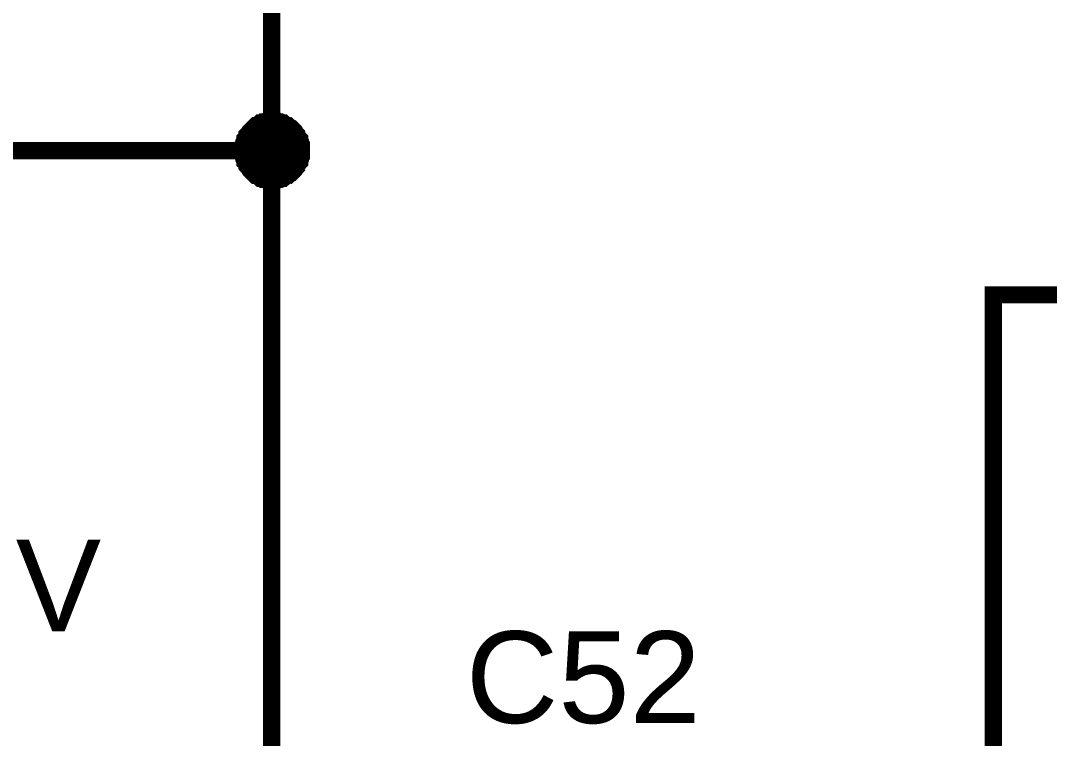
# Model space of a CAD drawing. Header units: millimetres. Extents: x -2024 to 917, y -725 to 13.
# Drawn here: x -1545.95 to -1528.13, y -386.86 to -374.42 of the extents above; entities that cross this region are included whole.
import ezdxf

# ---------------------------------------------------------------- set-up
doc = ezdxf.new("R2010")
doc.units = ezdxf.units.MM
doc.styles.get("Standard").update_dxf_attribs({"font": 'arial.ttf'})

msp = doc.modelspace()

# ---------------------------------------------------------------- linework, layer by layer
at = {"color": 7}
for points, const_width in [([(-1541.6, -376.671), (-1541.6, -374.171)], 0.3), ([(-1542.097, -376.671), (-1542.097, -376.638), (-1542.097, -376.621), (-1542.097, -376.588), (-1542.08, -376.572), (-1542.08, -376.539), (-1542.08, -376.522), (-1542.064, -376.489), (-1542.064, -376.472), (-1542.047, -376.456), (-1542.03, -376.423), (-1542.03, -376.406), (-1542.014, -376.39), (-1541.997, -376.373), (-1541.981, -376.34), (-1541.964, -376.323), (-1541.948, -376.307), (-1541.931, -376.29), (-1541.915, -376.274), (-1541.898, -376.257), (-1541.881, -376.24), (-1541.865, -376.24), (-1541.832, -376.224), (-1541.815, -376.207), (-1541.799, -376.191), (-1541.766, -376.191), (-1541.749, -376.174), (-1541.733, -376.174), (-1541.699, -376.174), (-1541.683, -376.158), (-1541.65, -376.158), (-1541.633, -376.158), (-1541.6, -376.158)], 0.3), ([(-1542.097, -376.671), (-1542.097, -376.638), (-1542.097, -376.621), (-1542.097, -376.588), (-1542.08, -376.572), (-1542.08, -376.539), (-1542.08, -376.522), (-1542.064, -376.489), (-1542.064, -376.472), (-1542.047, -376.456), (-1542.03, -376.423), (-1542.03, -376.406), (-1542.014, -376.39), (-1541.997, -376.373), (-1541.981, -376.34), (-1541.964, -376.323), (-1541.948, -376.307), (-1541.931, -376.29), (-1541.915, -376.274), (-1541.898, -376.257), (-1541.881, -376.24), (-1541.865, -376.24), (-1541.832, -376.224), (-1541.815, -376.207), (-1541.799, -376.191), (-1541.766, -376.191), (-1541.749, -376.174), (-1541.733, -376.174), (-1541.699, -376.174), (-1541.683, -376.158), (-1541.65, -376.158), (-1541.633, -376.158), (-1541.6, -376.158)], 0.3), ([(-1542.097, -376.671), (-1542.097, -376.638), (-1542.097, -376.621), (-1542.097, -376.588), (-1542.08, -376.572), (-1542.08, -376.539), (-1542.08, -376.522), (-1542.064, -376.489), (-1542.064, -376.472), (-1542.047, -376.456), (-1542.03, -376.423), (-1542.03, -376.406), (-1542.014, -376.39), (-1541.997, -376.373), (-1541.981, -376.34), (-1541.964, -376.323), (-1541.948, -376.307), (-1541.931, -376.29), (-1541.915, -376.274), (-1541.898, -376.257), (-1541.881, -376.24), (-1541.865, -376.24), (-1541.832, -376.224), (-1541.815, -376.207), (-1541.799, -376.191), (-1541.766, -376.191), (-1541.749, -376.174), (-1541.733, -376.174), (-1541.699, -376.174), (-1541.683, -376.158), (-1541.65, -376.158), (-1541.633, -376.158), (-1541.6, -376.158)], 0.3), ([(-1542.097, -376.671), (-1542.097, -376.638), (-1542.097, -376.621), (-1542.097, -376.588), (-1542.08, -376.572), (-1542.08, -376.539), (-1542.08, -376.522), (-1542.064, -376.489), (-1542.064, -376.472), (-1542.047, -376.456), (-1542.03, -376.423), (-1542.03, -376.406), (-1542.014, -376.39), (-1541.997, -376.373), (-1541.981, -376.34), (-1541.964, -376.323), (-1541.948, -376.307), (-1541.931, -376.29), (-1541.915, -376.274), (-1541.898, -376.257), (-1541.881, -376.24), (-1541.865, -376.24), (-1541.832, -376.224), (-1541.815, -376.207), (-1541.799, -376.191), (-1541.766, -376.191), (-1541.749, -376.174), (-1541.733, -376.174), (-1541.699, -376.174), (-1541.683, -376.158), (-1541.65, -376.158), (-1541.633, -376.158), (-1541.6, -376.158)], 0.3), ([(-1541.6, -376.158), (-1541.6, -376.158)], 0.3), ([(-1541.6, -376.158), (-1541.567, -376.158), (-1541.55, -376.158), (-1541.517, -376.158), (-1541.501, -376.174), (-1541.468, -376.174), (-1541.451, -376.174), (-1541.418, -376.191), (-1541.402, -376.191), (-1541.385, -376.207), (-1541.352, -376.224), (-1541.335, -376.24), (-1541.319, -376.24), (-1541.302, -376.257), (-1541.269, -376.274), (-1541.253, -376.29), (-1541.236, -376.307), (-1541.219, -376.323), (-1541.203, -376.34), (-1541.186, -376.373), (-1541.17, -376.39), (-1541.17, -376.406), (-1541.153, -376.423), (-1541.137, -376.456), (-1541.12, -376.472), (-1541.12, -376.489), (-1541.104, -376.522), (-1541.104, -376.539), (-1541.104, -376.572), (-1541.087, -376.588), (-1541.087, -376.621), (-1541.087, -376.638), (-1541.087, -376.671)], 0.3), ([(-1541.6, -376.158), (-1541.6, -376.158)], 0.3), ([(-1541.6, -376.158), (-1541.567, -376.158), (-1541.55, -376.158), (-1541.517, -376.158), (-1541.501, -376.174), (-1541.468, -376.174), (-1541.451, -376.174), (-1541.418, -376.191), (-1541.402, -376.191), (-1541.385, -376.207), (-1541.352, -376.224), (-1541.335, -376.24), (-1541.319, -376.24), (-1541.302, -376.257), (-1541.269, -376.274), (-1541.253, -376.29), (-1541.236, -376.307), (-1541.219, -376.323), (-1541.203, -376.34), (-1541.186, -376.373), (-1541.17, -376.39), (-1541.17, -376.406), (-1541.153, -376.423), (-1541.137, -376.456), (-1541.12, -376.472), (-1541.12, -376.489), (-1541.104, -376.522), (-1541.104, -376.539), (-1541.104, -376.572), (-1541.087, -376.588), (-1541.087, -376.621), (-1541.087, -376.638), (-1541.087, -376.671)], 0.3), ([(-1541.6, -376.158), (-1541.6, -376.158)], 0.3), ([(-1541.6, -376.158), (-1541.567, -376.158), (-1541.55, -376.158), (-1541.517, -376.158), (-1541.501, -376.174), (-1541.468, -376.174), (-1541.451, -376.174), (-1541.418, -376.191), (-1541.402, -376.191), (-1541.385, -376.207), (-1541.352, -376.224), (-1541.335, -376.24), (-1541.319, -376.24), (-1541.302, -376.257), (-1541.269, -376.274), (-1541.253, -376.29), (-1541.236, -376.307), (-1541.219, -376.323), (-1541.203, -376.34), (-1541.186, -376.373), (-1541.17, -376.39), (-1541.17, -376.406), (-1541.153, -376.423), (-1541.137, -376.456), (-1541.12, -376.472), (-1541.12, -376.489), (-1541.104, -376.522), (-1541.104, -376.539), (-1541.104, -376.572), (-1541.087, -376.588), (-1541.087, -376.621), (-1541.087, -376.638), (-1541.087, -376.671)], 0.3), ([(-1541.6, -376.158), (-1541.6, -376.158)], 0.3), ([(-1541.6, -376.158), (-1541.567, -376.158), (-1541.55, -376.158), (-1541.517, -376.158), (-1541.501, -376.174), (-1541.468, -376.174), (-1541.451, -376.174), (-1541.418, -376.191), (-1541.402, -376.191), (-1541.385, -376.207), (-1541.352, -376.224), (-1541.335, -376.24), (-1541.319, -376.24), (-1541.302, -376.257), (-1541.269, -376.274), (-1541.253, -376.29), (-1541.236, -376.307), (-1541.219, -376.323), (-1541.203, -376.34), (-1541.186, -376.373), (-1541.17, -376.39), (-1541.17, -376.406), (-1541.153, -376.423), (-1541.137, -376.456), (-1541.12, -376.472), (-1541.12, -376.489), (-1541.104, -376.522), (-1541.104, -376.539), (-1541.104, -376.572), (-1541.087, -376.588), (-1541.087, -376.621), (-1541.087, -376.638), (-1541.087, -376.671)], 0.3), ([(-1542.097, -376.671), (-1542.097, -376.638), (-1542.097, -376.621), (-1542.097, -376.588), (-1542.08, -376.572), (-1542.08, -376.539), (-1542.08, -376.522), (-1542.064, -376.489), (-1542.064, -376.472), (-1542.047, -376.456), (-1542.03, -376.423), (-1542.03, -376.406), (-1542.014, -376.39), (-1541.997, -376.373), (-1541.981, -376.34), (-1541.964, -376.323), (-1541.948, -376.307), (-1541.931, -376.29), (-1541.915, -376.274), (-1541.898, -376.257), (-1541.881, -376.24), (-1541.865, -376.24), (-1541.832, -376.224), (-1541.815, -376.207), (-1541.799, -376.191), (-1541.766, -376.191), (-1541.749, -376.174), (-1541.733, -376.174), (-1541.699, -376.174), (-1541.683, -376.158), (-1541.65, -376.158), (-1541.633, -376.158), (-1541.6, -376.158)], 0.0991), ([(-1542.097, -376.671), (-1542.097, -376.638), (-1542.097, -376.621), (-1542.097, -376.588), (-1542.08, -376.572), (-1542.08, -376.539), (-1542.08, -376.522), (-1542.064, -376.489), (-1542.064, -376.472), (-1542.047, -376.456), (-1542.03, -376.423), (-1542.03, -376.406), (-1542.014, -376.39), (-1541.997, -376.373), (-1541.981, -376.34), (-1541.964, -376.323), (-1541.948, -376.307), (-1541.931, -376.29), (-1541.915, -376.274), (-1541.898, -376.257), (-1541.881, -376.24), (-1541.865, -376.24), (-1541.832, -376.224), (-1541.815, -376.207), (-1541.799, -376.191), (-1541.766, -376.191), (-1541.749, -376.174), (-1541.733, -376.174), (-1541.699, -376.174), (-1541.683, -376.158), (-1541.65, -376.158), (-1541.633, -376.158), (-1541.6, -376.158)], 0.0991), ([(-1542.097, -376.671), (-1542.097, -376.638), (-1542.097, -376.621), (-1542.097, -376.588), (-1542.08, -376.572), (-1542.08, -376.539), (-1542.08, -376.522), (-1542.064, -376.489), (-1542.064, -376.472), (-1542.047, -376.456), (-1542.03, -376.423), (-1542.03, -376.406), (-1542.014, -376.39), (-1541.997, -376.373), (-1541.981, -376.34), (-1541.964, -376.323), (-1541.948, -376.307), (-1541.931, -376.29), (-1541.915, -376.274), (-1541.898, -376.257), (-1541.881, -376.24), (-1541.865, -376.24), (-1541.832, -376.224), (-1541.815, -376.207), (-1541.799, -376.191), (-1541.766, -376.191), (-1541.749, -376.174), (-1541.733, -376.174), (-1541.699, -376.174), (-1541.683, -376.158), (-1541.65, -376.158), (-1541.633, -376.158), (-1541.6, -376.158)], 0.0991), ([(-1542.097, -376.671), (-1542.097, -376.638), (-1542.097, -376.621), (-1542.097, -376.588), (-1542.08, -376.572), (-1542.08, -376.539), (-1542.08, -376.522), (-1542.064, -376.489), (-1542.064, -376.472), (-1542.047, -376.456), (-1542.03, -376.423), (-1542.03, -376.406), (-1542.014, -376.39), (-1541.997, -376.373), (-1541.981, -376.34), (-1541.964, -376.323), (-1541.948, -376.307), (-1541.931, -376.29), (-1541.915, -376.274), (-1541.898, -376.257), (-1541.881, -376.24), (-1541.865, -376.24), (-1541.832, -376.224), (-1541.815, -376.207), (-1541.799, -376.191), (-1541.766, -376.191), (-1541.749, -376.174), (-1541.733, -376.174), (-1541.699, -376.174), (-1541.683, -376.158), (-1541.65, -376.158), (-1541.633, -376.158), (-1541.6, -376.158)], 0.0991), ([(-1541.6, -376.158), (-1541.6, -376.158)], 0.0991), ([(-1541.6, -376.158), (-1541.567, -376.158), (-1541.55, -376.158), (-1541.517, -376.158), (-1541.501, -376.174), (-1541.468, -376.174), (-1541.451, -376.174), (-1541.418, -376.191), (-1541.402, -376.191), (-1541.385, -376.207), (-1541.352, -376.224), (-1541.335, -376.24), (-1541.319, -376.24), (-1541.302, -376.257), (-1541.269, -376.274), (-1541.253, -376.29), (-1541.236, -376.307), (-1541.219, -376.323), (-1541.203, -376.34), (-1541.186, -376.373), (-1541.17, -376.39), (-1541.17, -376.406), (-1541.153, -376.423), (-1541.137, -376.456), (-1541.12, -376.472), (-1541.12, -376.489), (-1541.104, -376.522), (-1541.104, -376.539), (-1541.104, -376.572), (-1541.087, -376.588), (-1541.087, -376.621), (-1541.087, -376.638), (-1541.087, -376.671)], 0.0991), ([(-1541.6, -376.158), (-1541.6, -376.158)], 0.0991), ([(-1541.6, -376.158), (-1541.567, -376.158), (-1541.55, -376.158), (-1541.517, -376.158), (-1541.501, -376.174), (-1541.468, -376.174), (-1541.451, -376.174), (-1541.418, -376.191), (-1541.402, -376.191), (-1541.385, -376.207), (-1541.352, -376.224), (-1541.335, -376.24), (-1541.319, -376.24), (-1541.302, -376.257), (-1541.269, -376.274), (-1541.253, -376.29), (-1541.236, -376.307), (-1541.219, -376.323), (-1541.203, -376.34), (-1541.186, -376.373), (-1541.17, -376.39), (-1541.17, -376.406), (-1541.153, -376.423), (-1541.137, -376.456), (-1541.12, -376.472), (-1541.12, -376.489), (-1541.104, -376.522), (-1541.104, -376.539), (-1541.104, -376.572), (-1541.087, -376.588), (-1541.087, -376.621), (-1541.087, -376.638), (-1541.087, -376.671)], 0.0991), ([(-1541.6, -376.158), (-1541.6, -376.158)], 0.0991), ([(-1541.6, -376.158), (-1541.567, -376.158), (-1541.55, -376.158), (-1541.517, -376.158), (-1541.501, -376.174), (-1541.468, -376.174), (-1541.451, -376.174), (-1541.418, -376.191), (-1541.402, -376.191), (-1541.385, -376.207), (-1541.352, -376.224), (-1541.335, -376.24), (-1541.319, -376.24), (-1541.302, -376.257), (-1541.269, -376.274), (-1541.253, -376.29), (-1541.236, -376.307), (-1541.219, -376.323), (-1541.203, -376.34), (-1541.186, -376.373), (-1541.17, -376.39), (-1541.17, -376.406), (-1541.153, -376.423), (-1541.137, -376.456), (-1541.12, -376.472), (-1541.12, -376.489), (-1541.104, -376.522), (-1541.104, -376.539), (-1541.104, -376.572), (-1541.087, -376.588), (-1541.087, -376.621), (-1541.087, -376.638), (-1541.087, -376.671)], 0.0991), ([(-1541.6, -376.158), (-1541.6, -376.158)], 0.0991), ([(-1541.6, -376.158), (-1541.567, -376.158), (-1541.55, -376.158), (-1541.517, -376.158), (-1541.501, -376.174), (-1541.468, -376.174), (-1541.451, -376.174), (-1541.418, -376.191), (-1541.402, -376.191), (-1541.385, -376.207), (-1541.352, -376.224), (-1541.335, -376.24), (-1541.319, -376.24), (-1541.302, -376.257), (-1541.269, -376.274), (-1541.253, -376.29), (-1541.236, -376.307), (-1541.219, -376.323), (-1541.203, -376.34), (-1541.186, -376.373), (-1541.17, -376.39), (-1541.17, -376.406), (-1541.153, -376.423), (-1541.137, -376.456), (-1541.12, -376.472), (-1541.12, -376.489), (-1541.104, -376.522), (-1541.104, -376.539), (-1541.104, -376.572), (-1541.087, -376.588), (-1541.087, -376.621), (-1541.087, -376.638), (-1541.087, -376.671)], 0.0991), ([(-1559.078, -391.673), (-1541.6, -391.673), (-1541.6, -376.671), (-1546.599, -376.671)], 0.3), ([(-1541.6, -377.184), (-1541.633, -377.184), (-1541.65, -377.184), (-1541.683, -377.184), (-1541.699, -377.168), (-1541.733, -377.168), (-1541.749, -377.168), (-1541.766, -377.151), (-1541.799, -377.151), (-1541.815, -377.135), (-1541.832, -377.118), (-1541.865, -377.102), (-1541.881, -377.102), (-1541.898, -377.085), (-1541.915, -377.068), (-1541.931, -377.052), (-1541.948, -377.035), (-1541.964, -377.019), (-1541.981, -377.002), (-1541.997, -376.969), (-1542.014, -376.953), (-1542.03, -376.936), (-1542.03, -376.919), (-1542.047, -376.886), (-1542.064, -376.87), (-1542.064, -376.853), (-1542.08, -376.82), (-1542.08, -376.803), (-1542.08, -376.77), (-1542.097, -376.754), (-1542.097, -376.721), (-1542.097, -376.704), (-1542.097, -376.671)], 0.3), ([(-1542.097, -376.671), (-1542.097, -376.671)], 0.3), ([(-1541.6, -377.184), (-1541.633, -377.184), (-1541.65, -377.184), (-1541.683, -377.184), (-1541.699, -377.168), (-1541.733, -377.168), (-1541.749, -377.168), (-1541.766, -377.151), (-1541.799, -377.151), (-1541.815, -377.135), (-1541.832, -377.118), (-1541.865, -377.102), (-1541.881, -377.102), (-1541.898, -377.085), (-1541.915, -377.068), (-1541.931, -377.052), (-1541.948, -377.035), (-1541.964, -377.019), (-1541.981, -377.002), (-1541.997, -376.969), (-1542.014, -376.953), (-1542.03, -376.936), (-1542.03, -376.919), (-1542.047, -376.886), (-1542.064, -376.87), (-1542.064, -376.853), (-1542.08, -376.82), (-1542.08, -376.803), (-1542.08, -376.77), (-1542.097, -376.754), (-1542.097, -376.721), (-1542.097, -376.704), (-1542.097, -376.671)], 0.3), ([(-1542.097, -376.671), (-1542.097, -376.671)], 0.3), ([(-1541.6, -377.184), (-1541.633, -377.184), (-1541.65, -377.184), (-1541.683, -377.184), (-1541.699, -377.168), (-1541.733, -377.168), (-1541.749, -377.168), (-1541.766, -377.151), (-1541.799, -377.151), (-1541.815, -377.135), (-1541.832, -377.118), (-1541.865, -377.102), (-1541.881, -377.102), (-1541.898, -377.085), (-1541.915, -377.068), (-1541.931, -377.052), (-1541.948, -377.035), (-1541.964, -377.019), (-1541.981, -377.002), (-1541.997, -376.969), (-1542.014, -376.953), (-1542.03, -376.936), (-1542.03, -376.919), (-1542.047, -376.886), (-1542.064, -376.87), (-1542.064, -376.853), (-1542.08, -376.82), (-1542.08, -376.803), (-1542.08, -376.77), (-1542.097, -376.754), (-1542.097, -376.721), (-1542.097, -376.704), (-1542.097, -376.671)], 0.3), ([(-1542.097, -376.671), (-1542.097, -376.671)], 0.3), ([(-1541.6, -377.184), (-1541.633, -377.184), (-1541.65, -377.184), (-1541.683, -377.184), (-1541.699, -377.168), (-1541.733, -377.168), (-1541.749, -377.168), (-1541.766, -377.151), (-1541.799, -377.151), (-1541.815, -377.135), (-1541.832, -377.118), (-1541.865, -377.102), (-1541.881, -377.102), (-1541.898, -377.085), (-1541.915, -377.068), (-1541.931, -377.052), (-1541.948, -377.035), (-1541.964, -377.019), (-1541.981, -377.002), (-1541.997, -376.969), (-1542.014, -376.953), (-1542.03, -376.936), (-1542.03, -376.919), (-1542.047, -376.886), (-1542.064, -376.87), (-1542.064, -376.853), (-1542.08, -376.82), (-1542.08, -376.803), (-1542.08, -376.77), (-1542.097, -376.754), (-1542.097, -376.721), (-1542.097, -376.704), (-1542.097, -376.671)], 0.3), ([(-1542.097, -376.671), (-1542.097, -376.671)], 0.3), ([(-1541.087, -376.671), (-1541.087, -376.704), (-1541.087, -376.721), (-1541.087, -376.754), (-1541.104, -376.77), (-1541.104, -376.803), (-1541.104, -376.82), (-1541.12, -376.853), (-1541.12, -376.87), (-1541.137, -376.886), (-1541.153, -376.919), (-1541.17, -376.936), (-1541.17, -376.953), (-1541.186, -376.969), (-1541.203, -377.002), (-1541.219, -377.019), (-1541.236, -377.035), (-1541.253, -377.052), (-1541.269, -377.068), (-1541.302, -377.085), (-1541.319, -377.102), (-1541.335, -377.102), (-1541.352, -377.118), (-1541.385, -377.135), (-1541.402, -377.151), (-1541.418, -377.151), (-1541.451, -377.168), (-1541.468, -377.168), (-1541.501, -377.168), (-1541.517, -377.184), (-1541.55, -377.184), (-1541.567, -377.184), (-1541.6, -377.184)], 0.3), ([(-1541.087, -376.671), (-1541.087, -376.704), (-1541.087, -376.721), (-1541.087, -376.754), (-1541.104, -376.77), (-1541.104, -376.803), (-1541.104, -376.82), (-1541.12, -376.853), (-1541.12, -376.87), (-1541.137, -376.886), (-1541.153, -376.919), (-1541.17, -376.936), (-1541.17, -376.953), (-1541.186, -376.969), (-1541.203, -377.002), (-1541.219, -377.019), (-1541.236, -377.035), (-1541.253, -377.052), (-1541.269, -377.068), (-1541.302, -377.085), (-1541.319, -377.102), (-1541.335, -377.102), (-1541.352, -377.118), (-1541.385, -377.135), (-1541.402, -377.151), (-1541.418, -377.151), (-1541.451, -377.168), (-1541.468, -377.168), (-1541.501, -377.168), (-1541.517, -377.184), (-1541.55, -377.184), (-1541.567, -377.184), (-1541.6, -377.184)], 0.3), ([(-1541.087, -376.671), (-1541.087, -376.704), (-1541.087, -376.721), (-1541.087, -376.754), (-1541.104, -376.77), (-1541.104, -376.803), (-1541.104, -376.82), (-1541.12, -376.853), (-1541.12, -376.87), (-1541.137, -376.886), (-1541.153, -376.919), (-1541.17, -376.936), (-1541.17, -376.953), (-1541.186, -376.969), (-1541.203, -377.002), (-1541.219, -377.019), (-1541.236, -377.035), (-1541.253, -377.052), (-1541.269, -377.068), (-1541.302, -377.085), (-1541.319, -377.102), (-1541.335, -377.102), (-1541.352, -377.118), (-1541.385, -377.135), (-1541.402, -377.151), (-1541.418, -377.151), (-1541.451, -377.168), (-1541.468, -377.168), (-1541.501, -377.168), (-1541.517, -377.184), (-1541.55, -377.184), (-1541.567, -377.184), (-1541.6, -377.184)], 0.3), ([(-1541.087, -376.671), (-1541.087, -376.704), (-1541.087, -376.721), (-1541.087, -376.754), (-1541.104, -376.77), (-1541.104, -376.803), (-1541.104, -376.82), (-1541.12, -376.853), (-1541.12, -376.87), (-1541.137, -376.886), (-1541.153, -376.919), (-1541.17, -376.936), (-1541.17, -376.953), (-1541.186, -376.969), (-1541.203, -377.002), (-1541.219, -377.019), (-1541.236, -377.035), (-1541.253, -377.052), (-1541.269, -377.068), (-1541.302, -377.085), (-1541.319, -377.102), (-1541.335, -377.102), (-1541.352, -377.118), (-1541.385, -377.135), (-1541.402, -377.151), (-1541.418, -377.151), (-1541.451, -377.168), (-1541.468, -377.168), (-1541.501, -377.168), (-1541.517, -377.184), (-1541.55, -377.184), (-1541.567, -377.184), (-1541.6, -377.184)], 0.3), ([(-1541.087, -376.671), (-1541.087, -376.671), (-1541.087, -376.671), (-1541.087, -376.671), (-1541.087, -376.671), (-1541.087, -376.671), (-1541.087, -376.671), (-1541.087, -376.671), (-1541.087, -376.671), (-1541.087, -376.671), (-1541.087, -376.671), (-1541.087, -376.671), (-1541.087, -376.671), (-1541.087, -376.671), (-1541.087, -376.671), (-1541.087, -376.671), (-1541.087, -376.671), (-1541.087, -376.671), (-1541.087, -376.671), (-1541.087, -376.671), (-1541.087, -376.671), (-1541.087, -376.671), (-1541.087, -376.671), (-1541.087, -376.671), (-1541.087, -376.671), (-1541.087, -376.671), (-1541.087, -376.671), (-1541.087, -376.671), (-1541.087, -376.671), (-1541.087, -376.671), (-1541.087, -376.671), (-1541.087, -376.671), (-1541.087, -376.671)], 0.3), ([(-1541.087, -376.671), (-1541.087, -376.671)], 0.3), ([(-1541.087, -376.671), (-1541.087, -376.671), (-1541.087, -376.671), (-1541.087, -376.671), (-1541.087, -376.671), (-1541.087, -376.671), (-1541.087, -376.671), (-1541.087, -376.671), (-1541.087, -376.671), (-1541.087, -376.671), (-1541.087, -376.671), (-1541.087, -376.671), (-1541.087, -376.671), (-1541.087, -376.671), (-1541.087, -376.671), (-1541.087, -376.671), (-1541.087, -376.671), (-1541.087, -376.671), (-1541.087, -376.671), (-1541.087, -376.671), (-1541.087, -376.671), (-1541.087, -376.671), (-1541.087, -376.671), (-1541.087, -376.671), (-1541.087, -376.671), (-1541.087, -376.671), (-1541.087, -376.671), (-1541.087, -376.671), (-1541.087, -376.671), (-1541.087, -376.671), (-1541.087, -376.671), (-1541.087, -376.671), (-1541.087, -376.671)], 0.3), ([(-1541.087, -376.671), (-1541.087, -376.671)], 0.3), ([(-1541.087, -376.671), (-1541.087, -376.671), (-1541.087, -376.671), (-1541.087, -376.671), (-1541.087, -376.671), (-1541.087, -376.671), (-1541.087, -376.671), (-1541.087, -376.671), (-1541.087, -376.671), (-1541.087, -376.671), (-1541.087, -376.671), (-1541.087, -376.671), (-1541.087, -376.671), (-1541.087, -376.671), (-1541.087, -376.671), (-1541.087, -376.671), (-1541.087, -376.671), (-1541.087, -376.671), (-1541.087, -376.671), (-1541.087, -376.671), (-1541.087, -376.671), (-1541.087, -376.671), (-1541.087, -376.671), (-1541.087, -376.671), (-1541.087, -376.671), (-1541.087, -376.671), (-1541.087, -376.671), (-1541.087, -376.671), (-1541.087, -376.671), (-1541.087, -376.671), (-1541.087, -376.671), (-1541.087, -376.671), (-1541.087, -376.671)], 0.3), ([(-1541.087, -376.671), (-1541.087, -376.671)], 0.3), ([(-1541.087, -376.671), (-1541.087, -376.671), (-1541.087, -376.671), (-1541.087, -376.671), (-1541.087, -376.671), (-1541.087, -376.671), (-1541.087, -376.671), (-1541.087, -376.671), (-1541.087, -376.671), (-1541.087, -376.671), (-1541.087, -376.671), (-1541.087, -376.671), (-1541.087, -376.671), (-1541.087, -376.671), (-1541.087, -376.671), (-1541.087, -376.671), (-1541.087, -376.671), (-1541.087, -376.671), (-1541.087, -376.671), (-1541.087, -376.671), (-1541.087, -376.671), (-1541.087, -376.671), (-1541.087, -376.671), (-1541.087, -376.671), (-1541.087, -376.671), (-1541.087, -376.671), (-1541.087, -376.671), (-1541.087, -376.671), (-1541.087, -376.671), (-1541.087, -376.671), (-1541.087, -376.671), (-1541.087, -376.671), (-1541.087, -376.671)], 0.3), ([(-1541.087, -376.671), (-1541.087, -376.671)], 0.3), ([(-1541.6, -377.184), (-1541.633, -377.184), (-1541.65, -377.184), (-1541.683, -377.184), (-1541.699, -377.168), (-1541.733, -377.168), (-1541.749, -377.168), (-1541.766, -377.151), (-1541.799, -377.151), (-1541.815, -377.135), (-1541.832, -377.118), (-1541.865, -377.102), (-1541.881, -377.102), (-1541.898, -377.085), (-1541.915, -377.068), (-1541.931, -377.052), (-1541.948, -377.035), (-1541.964, -377.019), (-1541.981, -377.002), (-1541.997, -376.969), (-1542.014, -376.953), (-1542.03, -376.936), (-1542.03, -376.919), (-1542.047, -376.886), (-1542.064, -376.87), (-1542.064, -376.853), (-1542.08, -376.82), (-1542.08, -376.803), (-1542.08, -376.77), (-1542.097, -376.754), (-1542.097, -376.721), (-1542.097, -376.704), (-1542.097, -376.671)], 0.0991), ([(-1542.097, -376.671), (-1542.097, -376.671)], 0.0991), ([(-1541.6, -377.184), (-1541.633, -377.184), (-1541.65, -377.184), (-1541.683, -377.184), (-1541.699, -377.168), (-1541.733, -377.168), (-1541.749, -377.168), (-1541.766, -377.151), (-1541.799, -377.151), (-1541.815, -377.135), (-1541.832, -377.118), (-1541.865, -377.102), (-1541.881, -377.102), (-1541.898, -377.085), (-1541.915, -377.068), (-1541.931, -377.052), (-1541.948, -377.035), (-1541.964, -377.019), (-1541.981, -377.002), (-1541.997, -376.969), (-1542.014, -376.953), (-1542.03, -376.936), (-1542.03, -376.919), (-1542.047, -376.886), (-1542.064, -376.87), (-1542.064, -376.853), (-1542.08, -376.82), (-1542.08, -376.803), (-1542.08, -376.77), (-1542.097, -376.754), (-1542.097, -376.721), (-1542.097, -376.704), (-1542.097, -376.671)], 0.0991), ([(-1542.097, -376.671), (-1542.097, -376.671)], 0.0991), ([(-1541.6, -377.184), (-1541.633, -377.184), (-1541.65, -377.184), (-1541.683, -377.184), (-1541.699, -377.168), (-1541.733, -377.168), (-1541.749, -377.168), (-1541.766, -377.151), (-1541.799, -377.151), (-1541.815, -377.135), (-1541.832, -377.118), (-1541.865, -377.102), (-1541.881, -377.102), (-1541.898, -377.085), (-1541.915, -377.068), (-1541.931, -377.052), (-1541.948, -377.035), (-1541.964, -377.019), (-1541.981, -377.002), (-1541.997, -376.969), (-1542.014, -376.953), (-1542.03, -376.936), (-1542.03, -376.919), (-1542.047, -376.886), (-1542.064, -376.87), (-1542.064, -376.853), (-1542.08, -376.82), (-1542.08, -376.803), (-1542.08, -376.77), (-1542.097, -376.754), (-1542.097, -376.721), (-1542.097, -376.704), (-1542.097, -376.671)], 0.0991), ([(-1542.097, -376.671), (-1542.097, -376.671)], 0.0991), ([(-1541.6, -377.184), (-1541.633, -377.184), (-1541.65, -377.184), (-1541.683, -377.184), (-1541.699, -377.168), (-1541.733, -377.168), (-1541.749, -377.168), (-1541.766, -377.151), (-1541.799, -377.151), (-1541.815, -377.135), (-1541.832, -377.118), (-1541.865, -377.102), (-1541.881, -377.102), (-1541.898, -377.085), (-1541.915, -377.068), (-1541.931, -377.052), (-1541.948, -377.035), (-1541.964, -377.019), (-1541.981, -377.002), (-1541.997, -376.969), (-1542.014, -376.953), (-1542.03, -376.936), (-1542.03, -376.919), (-1542.047, -376.886), (-1542.064, -376.87), (-1542.064, -376.853), (-1542.08, -376.82), (-1542.08, -376.803), (-1542.08, -376.77), (-1542.097, -376.754), (-1542.097, -376.721), (-1542.097, -376.704), (-1542.097, -376.671)], 0.0991), ([(-1542.097, -376.671), (-1542.097, -376.671)], 0.0991), ([(-1541.087, -376.671), (-1541.087, -376.704), (-1541.087, -376.721), (-1541.087, -376.754), (-1541.104, -376.77), (-1541.104, -376.803), (-1541.104, -376.82), (-1541.12, -376.853), (-1541.12, -376.87), (-1541.137, -376.886), (-1541.153, -376.919), (-1541.17, -376.936), (-1541.17, -376.953), (-1541.186, -376.969), (-1541.203, -377.002), (-1541.219, -377.019), (-1541.236, -377.035), (-1541.253, -377.052), (-1541.269, -377.068), (-1541.302, -377.085), (-1541.319, -377.102), (-1541.335, -377.102), (-1541.352, -377.118), (-1541.385, -377.135), (-1541.402, -377.151), (-1541.418, -377.151), (-1541.451, -377.168), (-1541.468, -377.168), (-1541.501, -377.168), (-1541.517, -377.184), (-1541.55, -377.184), (-1541.567, -377.184), (-1541.6, -377.184)], 0.0991), ([(-1541.087, -376.671), (-1541.087, -376.704), (-1541.087, -376.721), (-1541.087, -376.754), (-1541.104, -376.77), (-1541.104, -376.803), (-1541.104, -376.82), (-1541.12, -376.853), (-1541.12, -376.87), (-1541.137, -376.886), (-1541.153, -376.919), (-1541.17, -376.936), (-1541.17, -376.953), (-1541.186, -376.969), (-1541.203, -377.002), (-1541.219, -377.019), (-1541.236, -377.035), (-1541.253, -377.052), (-1541.269, -377.068), (-1541.302, -377.085), (-1541.319, -377.102), (-1541.335, -377.102), (-1541.352, -377.118), (-1541.385, -377.135), (-1541.402, -377.151), (-1541.418, -377.151), (-1541.451, -377.168), (-1541.468, -377.168), (-1541.501, -377.168), (-1541.517, -377.184), (-1541.55, -377.184), (-1541.567, -377.184), (-1541.6, -377.184)], 0.0991), ([(-1541.087, -376.671), (-1541.087, -376.704), (-1541.087, -376.721), (-1541.087, -376.754), (-1541.104, -376.77), (-1541.104, -376.803), (-1541.104, -376.82), (-1541.12, -376.853), (-1541.12, -376.87), (-1541.137, -376.886), (-1541.153, -376.919), (-1541.17, -376.936), (-1541.17, -376.953), (-1541.186, -376.969), (-1541.203, -377.002), (-1541.219, -377.019), (-1541.236, -377.035), (-1541.253, -377.052), (-1541.269, -377.068), (-1541.302, -377.085), (-1541.319, -377.102), (-1541.335, -377.102), (-1541.352, -377.118), (-1541.385, -377.135), (-1541.402, -377.151), (-1541.418, -377.151), (-1541.451, -377.168), (-1541.468, -377.168), (-1541.501, -377.168), (-1541.517, -377.184), (-1541.55, -377.184), (-1541.567, -377.184), (-1541.6, -377.184)], 0.0991), ([(-1541.087, -376.671), (-1541.087, -376.704), (-1541.087, -376.721), (-1541.087, -376.754), (-1541.104, -376.77), (-1541.104, -376.803), (-1541.104, -376.82), (-1541.12, -376.853), (-1541.12, -376.87), (-1541.137, -376.886), (-1541.153, -376.919), (-1541.17, -376.936), (-1541.17, -376.953), (-1541.186, -376.969), (-1541.203, -377.002), (-1541.219, -377.019), (-1541.236, -377.035), (-1541.253, -377.052), (-1541.269, -377.068), (-1541.302, -377.085), (-1541.319, -377.102), (-1541.335, -377.102), (-1541.352, -377.118), (-1541.385, -377.135), (-1541.402, -377.151), (-1541.418, -377.151), (-1541.451, -377.168), (-1541.468, -377.168), (-1541.501, -377.168), (-1541.517, -377.184), (-1541.55, -377.184), (-1541.567, -377.184), (-1541.6, -377.184)], 0.0991), ([(-1541.087, -376.671), (-1541.087, -376.671), (-1541.087, -376.671), (-1541.087, -376.671), (-1541.087, -376.671), (-1541.087, -376.671), (-1541.087, -376.671), (-1541.087, -376.671), (-1541.087, -376.671), (-1541.087, -376.671), (-1541.087, -376.671), (-1541.087, -376.671), (-1541.087, -376.671), (-1541.087, -376.671), (-1541.087, -376.671), (-1541.087, -376.671), (-1541.087, -376.671), (-1541.087, -376.671), (-1541.087, -376.671), (-1541.087, -376.671), (-1541.087, -376.671), (-1541.087, -376.671), (-1541.087, -376.671), (-1541.087, -376.671), (-1541.087, -376.671), (-1541.087, -376.671), (-1541.087, -376.671), (-1541.087, -376.671), (-1541.087, -376.671), (-1541.087, -376.671), (-1541.087, -376.671), (-1541.087, -376.671), (-1541.087, -376.671)], 0.0991), ([(-1541.087, -376.671), (-1541.087, -376.671)], 0.0991), ([(-1541.087, -376.671), (-1541.087, -376.671), (-1541.087, -376.671), (-1541.087, -376.671), (-1541.087, -376.671), (-1541.087, -376.671), (-1541.087, -376.671), (-1541.087, -376.671), (-1541.087, -376.671), (-1541.087, -376.671), (-1541.087, -376.671), (-1541.087, -376.671), (-1541.087, -376.671), (-1541.087, -376.671), (-1541.087, -376.671), (-1541.087, -376.671), (-1541.087, -376.671), (-1541.087, -376.671), (-1541.087, -376.671), (-1541.087, -376.671), (-1541.087, -376.671), (-1541.087, -376.671), (-1541.087, -376.671), (-1541.087, -376.671), (-1541.087, -376.671), (-1541.087, -376.671), (-1541.087, -376.671), (-1541.087, -376.671), (-1541.087, -376.671), (-1541.087, -376.671), (-1541.087, -376.671), (-1541.087, -376.671), (-1541.087, -376.671)], 0.0991), ([(-1541.087, -376.671), (-1541.087, -376.671)], 0.0991), ([(-1541.087, -376.671), (-1541.087, -376.671), (-1541.087, -376.671), (-1541.087, -376.671), (-1541.087, -376.671), (-1541.087, -376.671), (-1541.087, -376.671), (-1541.087, -376.671), (-1541.087, -376.671), (-1541.087, -376.671), (-1541.087, -376.671), (-1541.087, -376.671), (-1541.087, -376.671), (-1541.087, -376.671), (-1541.087, -376.671), (-1541.087, -376.671), (-1541.087, -376.671), (-1541.087, -376.671), (-1541.087, -376.671), (-1541.087, -376.671), (-1541.087, -376.671), (-1541.087, -376.671), (-1541.087, -376.671), (-1541.087, -376.671), (-1541.087, -376.671), (-1541.087, -376.671), (-1541.087, -376.671), (-1541.087, -376.671), (-1541.087, -376.671), (-1541.087, -376.671), (-1541.087, -376.671), (-1541.087, -376.671), (-1541.087, -376.671)], 0.0991), ([(-1541.087, -376.671), (-1541.087, -376.671)], 0.0991), ([(-1541.087, -376.671), (-1541.087, -376.671), (-1541.087, -376.671), (-1541.087, -376.671), (-1541.087, -376.671), (-1541.087, -376.671), (-1541.087, -376.671), (-1541.087, -376.671), (-1541.087, -376.671), (-1541.087, -376.671), (-1541.087, -376.671), (-1541.087, -376.671), (-1541.087, -376.671), (-1541.087, -376.671), (-1541.087, -376.671), (-1541.087, -376.671), (-1541.087, -376.671), (-1541.087, -376.671), (-1541.087, -376.671), (-1541.087, -376.671), (-1541.087, -376.671), (-1541.087, -376.671), (-1541.087, -376.671), (-1541.087, -376.671), (-1541.087, -376.671), (-1541.087, -376.671), (-1541.087, -376.671), (-1541.087, -376.671), (-1541.087, -376.671), (-1541.087, -376.671), (-1541.087, -376.671), (-1541.087, -376.671), (-1541.087, -376.671)], 0.0991), ([(-1541.087, -376.671), (-1541.087, -376.671)], 0.0991), ([(-1526.605, -379.171), (-1529.104, -379.171), (-1529.104, -391.673), (-1531.603, -391.673)], 0.3)]:
    msp.add_lwpolyline(points, dxfattribs=dict(at, const_width=const_width))
at = {"color": 7, "const_width": 0.508}
msp.add_lwpolyline([(-1541.852, -376.662, 1), (-1541.344, -376.662, 1)], format="xyb", close=True, dxfattribs=at)

# ---------------------------------------------------------------- texts
at = {"color": 7}
for s, p in [('+5V', (-1548.568, -385)), ('C52', (-1538.24, -386.59))]:
    msp.add_text(s, height=1.5897, dxfattribs=at).set_placement(p)

doc.saveas('drawing.dxf')
